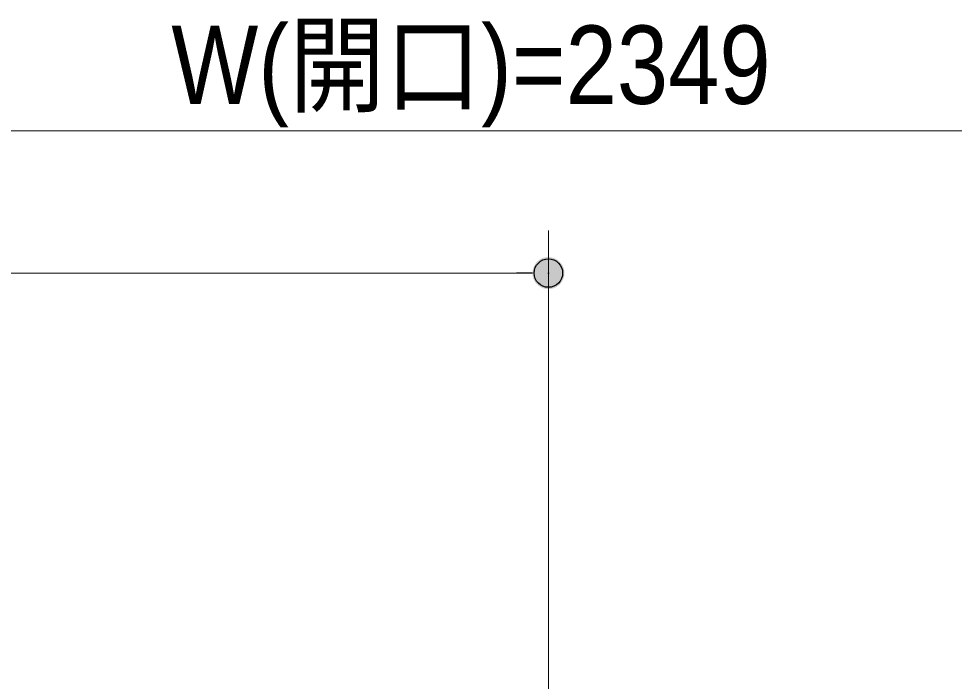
# Model space of a CAD drawing. Units: millimetres, scale not verified. Extents: x -4547 to 4547, y -2284 to 2284.
# Drawn here: x -2086 to -1757.2, y 698.1 to 930.8 of the extents above; entities that cross this region are included whole.
import ezdxf
from ezdxf.enums import TextEntityAlignment as Align

# ---------------------------------------------------------------- set-up
doc = ezdxf.new("R2010")
doc.units = ezdxf.units.MM
doc.header["$LTSCALE"] = 20
doc.header["$PDMODE"] = 32
doc.header["$PDSIZE"] = 10
doc.layers.add('0-2_2寸法-1', color=7, linetype='Continuous', lineweight=15)
doc.layers.add('0-3_0', color=7, linetype='Continuous', lineweight=25)
doc.layers.add('0-4_Defpoints', color=7, linetype='Continuous')
doc.styles.add('ＭＳ Ｐゴシック', font='')
doc.styles.get('ＭＳ Ｐゴシック').set_extended_font_data('MS PGothic')

# ---------------------------------------------------------------- blocks, each defined once
blk = doc.blocks.new('_Dot')
at = {"layer": '0-3_0'}
blk.add_line((-10, 0), (-20, 0), dxfattribs=at)
for points in [[(0, 0), (-8.76, 4.82), (-8.09, 5.88)], [(0, 0), (-8.09, 5.88), (-7.29, 6.85)], [(0, 0), (-7.29, 6.85), (-6.37, 7.71)], [(0, 0), (-6.37, 7.71), (-5.36, 8.44)], [(0, 0), (-5.36, 8.44), (-4.26, 9.05)], [(0, 0), (-4.26, 9.05), (-3.09, 9.51)], [(0, 0), (-3.09, 9.51), (-1.87, 9.82)], [(0, 0), (-1.87, 9.82), (-0.63, 9.98)], [(0, 0), (-0.63, 9.98), (0.63, 9.98)], [(0, 0), (0.63, 9.98), (1.87, 9.82)], [(0, 0), (1.87, 9.82), (3.09, 9.51)], [(0, 0), (3.09, 9.51), (4.26, 9.05)], [(0, 0), (4.26, 9.05), (5.36, 8.44)], [(0, 0), (5.36, 8.44), (6.37, 7.71)], [(0, 0), (6.37, 7.71), (7.29, 6.85)], [(0, 0), (7.29, 6.85), (8.09, 5.88)], [(0, 0), (8.09, 5.88), (8.76, 4.82)], [(0, 0), (-10, 0), (-9.92, 1.25)], [(0, 0), (-9.92, -1.25), (-10, 0)], [(0, 0), (-9.92, 1.25), (-9.69, 2.49)], [(0, 0), (-9.69, -2.49), (-9.92, -1.25)], [(0, 0), (-9.69, 2.49), (-9.3, 3.68)], [(0, 0), (-9.3, -3.68), (-9.69, -2.49)], [(0, 0), (-9.3, 3.68), (-8.76, 4.82)], [(0, 0), (-8.76, -4.82), (-9.3, -3.68)], [(0, 0), (-8.09, -5.88), (-8.76, -4.82)], [(0, 0), (-7.29, -6.85), (-8.09, -5.88)], [(0, 0), (-6.37, -7.71), (-7.29, -6.85)], [(0, 0), (-5.36, -8.44), (-6.37, -7.71)], [(0, 0), (-4.26, -9.05), (-5.36, -8.44)], [(0, 0), (-3.09, -9.51), (-4.26, -9.05)], [(0, 0), (-1.87, -9.82), (-3.09, -9.51)], [(0, 0), (-0.63, -9.98), (-1.87, -9.82)], [(0, 0), (0.63, -9.98), (-0.63, -9.98)], [(0, 0), (8.76, 4.82), (9.3, 3.68)], [(0, 0), (9.3, 3.68), (9.69, 2.49)], [(0, 0), (9.69, 2.49), (9.92, 1.25)], [(0, 0), (9.92, 1.25), (10, 0)], [(0, 0), (1.87, -9.82), (0.63, -9.98)], [(0, 0), (3.09, -9.51), (1.87, -9.82)], [(0, 0), (4.26, -9.05), (3.09, -9.51)], [(0, 0), (5.36, -8.44), (4.26, -9.05)], [(0, 0), (6.37, -7.71), (5.36, -8.44)], [(0, 0), (7.29, -6.85), (6.37, -7.71)], [(0, 0), (8.09, -5.88), (7.29, -6.85)], [(0, 0), (8.76, -4.82), (8.09, -5.88)], [(0, 0), (9.3, -3.68), (8.76, -4.82)], [(0, 0), (9.69, -2.49), (9.3, -3.68)], [(0, 0), (9.92, -1.25), (9.69, -2.49)], [(0, 0), (10, 0), (9.92, -1.25)]]:
    blk.add_solid(points, dxfattribs=at)

msp = doc.modelspace()

# ---------------------------------------------------------------- linework, layer by layer
at = {"layer": '0-2_2寸法-1'}
for p, q in [((-3088.57, 891.5), (-762.08, 891.5)), ((-1899.82, 652), (-1899.82, 856.5)), ((-3088.57, 841.5), (-1911.08, 841.5))]:
    msp.add_line(p, q, dxfattribs=at)
at = {"layer": '0-4_Defpoints'}
msp.add_point((-1899.82, 841.5), dxfattribs=at)

# ---------------------------------------------------------------- block references
at = {"layer": '0-2_2寸法-1', "xscale": 0.5627563, "yscale": 0.5627563}
msp.add_blockref('_Dot', (-1899.82, 841.5), dxfattribs=at)

# ---------------------------------------------------------------- texts
at = {"layer": '0-2_2寸法-1', "style": 'ＭＳ Ｐゴシック', "width": 0.9}
msp.add_text('W(開口)=2349', height=27.51, dxfattribs=at).set_placement((-2032.37, 892.68), align=Align.BOTTOM_LEFT)

doc.saveas('drawing.dxf')
